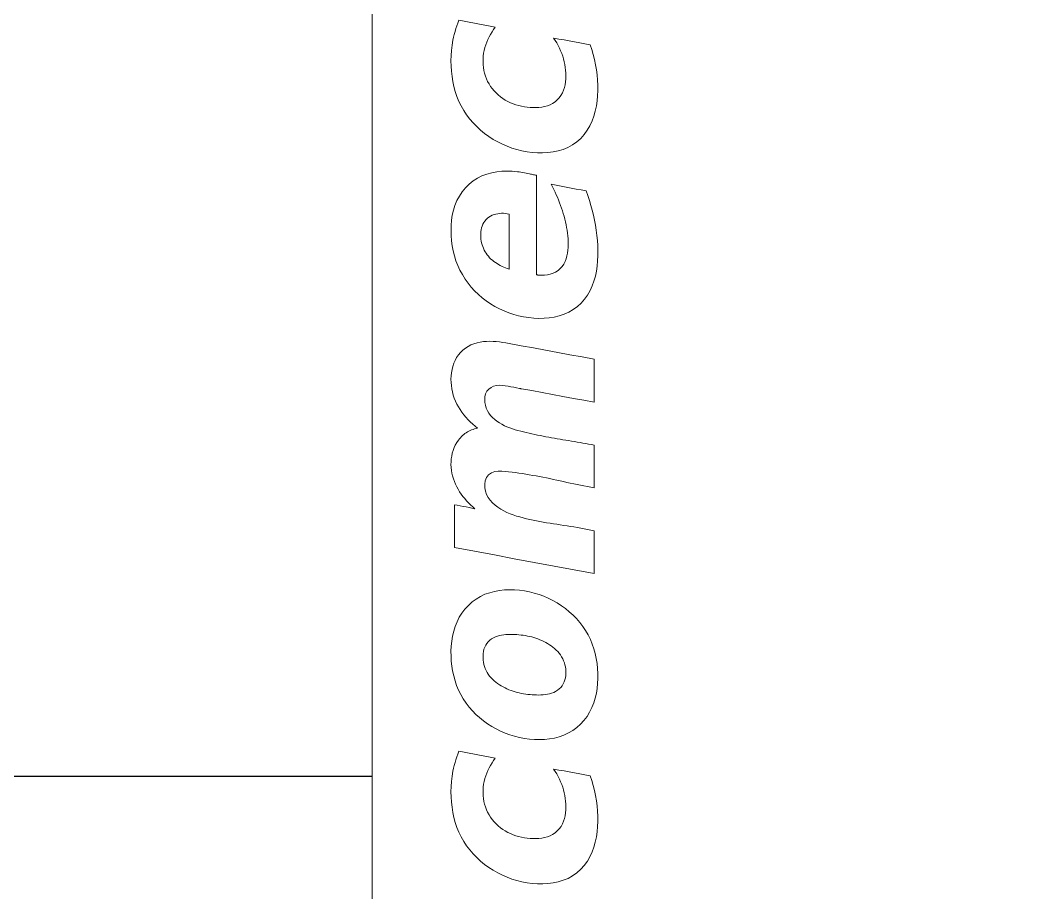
# Model space of a CAD drawing. Header units: millimetres. Extents: x 37984 to 70752, y 14140 to 37584.
# Drawn here: x 39386.38 to 39399.24, y 35695.43 to 35706.49 of the extents above; entities that cross this region are included whole.
import ezdxf

# ---------------------------------------------------------------- set-up
doc = ezdxf.new("R2010")
doc.units = ezdxf.units.MM
doc.set_wipeout_variables(frame=1)
doc.layers.add('000-PI-Oprema', color=30, linetype='Continuous', lineweight=5)
doc.layers.add('004-PI-DIN Šina', color=3, linetype='Continuous')

# ---------------------------------------------------------------- blocks, each defined once
blk = doc.blocks.new('*U853')
at = {"layer": '004-PI-DIN Šina'}
blk.add_lwpolyline([(0, -12.5), (410, -12.5)], dxfattribs=at)
blk = doc.blocks.new('Socomec C-31')
blk.add_wipeout([(0, 44.75), (17.8, 44.75), (17.8, -44.75), (0, -44.75)]).dxf.layer = '000-PI-Oprema'
at = {"layer": '000-PI-Oprema'}
for p, q in [((0, -21.387), (0, 21.387)), ((1.073, -2.983), (1.086, -2.947)), ((1.086, -2.947), (1.099, -2.912)), ((1.099, -2.912), (1.165, -2.924)), ((1.165, -2.924), (1.231, -2.937)), ((1.231, -2.937), (1.297, -2.949)), ((1.297, -2.949), (1.363, -2.961)), ((1.041, -3.091), (1.051, -3.054)), ((1.051, -3.054), (1.062, -3.018)), ((1.062, -3.018), (1.073, -2.983)), ((1.363, -2.961), (1.429, -2.974)), ((1.429, -2.974), (1.495, -2.986)), ((1.495, -2.986), (1.561, -2.998)), ((1.521, -3.059), (1.502, -3.091)), ((1.54, -3.028), (1.521, -3.059)), ((1.561, -2.998), (1.54, -3.028)), ((1.561, -2.998), (1.561, -2.998)), ((1.014, -3.229), (1.025, -3.164)), ((1.025, -3.164), (1.033, -3.127)), ((1.025, -3.164), (1.025, -3.164)), ((1.033, -3.127), (1.041, -3.091)), ((1.454, -3.19), (1.441, -3.224)), ((1.469, -3.156), (1.454, -3.19)), ((1.485, -3.123), (1.469, -3.156)), ((1.502, -3.091), (1.485, -3.123)), ((2.3, -3.138), (2.367, -3.15)), ((2.321, -3.169), (2.3, -3.138)), ((2.3, -3.138), (2.3, -3.138)), ((2.34, -3.2), (2.321, -3.169)), ((2.359, -3.232), (2.34, -3.2)), ((2.367, -3.15), (2.433, -3.162)), ((2.433, -3.162), (2.499, -3.174)), ((2.499, -3.174), (2.565, -3.186)), ((2.565, -3.186), (2.632, -3.198)), ((2.632, -3.198), (2.698, -3.21)), ((2.698, -3.21), (2.764, -3.222)), ((1.001, -3.36), (1.006, -3.294)), ((1.006, -3.294), (1.014, -3.229)), ((1.414, -3.33), (1.409, -3.366)), ((1.421, -3.294), (1.414, -3.33)), ((1.43, -3.258), (1.421, -3.294)), ((1.441, -3.224), (1.43, -3.258)), ((2.375, -3.265), (2.359, -3.232)), ((2.39, -3.298), (2.375, -3.265)), ((2.404, -3.332), (2.39, -3.298)), ((2.416, -3.367), (2.404, -3.332)), ((2.764, -3.222), (2.785, -3.284)), ((2.764, -3.222), (2.764, -3.222)), ((2.785, -3.284), (2.804, -3.347)), ((1, -3.426), (1.001, -3.36)), ((1.001, -3.492), (1, -3.426)), ((1.409, -3.366), (1.406, -3.403)), ((1.406, -3.403), (1.406, -3.439)), ((1.406, -3.439), (1.408, -3.476)), ((2.427, -3.402), (2.416, -3.367)), ((2.436, -3.438), (2.427, -3.402)), ((2.444, -3.473), (2.436, -3.438)), ((2.804, -3.347), (2.821, -3.41)), ((2.821, -3.41), (2.834, -3.475)), ((1.006, -3.558), (1.001, -3.492)), ((1.013, -3.623), (1.006, -3.558)), ((1.408, -3.476), (1.412, -3.512)), ((1.412, -3.512), (1.418, -3.548)), ((1.418, -3.548), (1.426, -3.584)), ((1.426, -3.584), (1.437, -3.619)), ((2.449, -3.51), (2.444, -3.473)), ((2.454, -3.546), (2.449, -3.51)), ((2.456, -3.583), (2.454, -3.546)), ((2.457, -3.619), (2.456, -3.583)), ((2.834, -3.475), (2.845, -3.54)), ((2.845, -3.54), (2.854, -3.605)), ((1.023, -3.688), (1.013, -3.623)), ((1.037, -3.752), (1.023, -3.688)), ((1.437, -3.619), (1.45, -3.653)), ((1.45, -3.653), (1.465, -3.687)), ((1.465, -3.687), (1.483, -3.719)), ((1.483, -3.719), (1.502, -3.75)), ((2.439, -3.765), (2.447, -3.729)), ((2.447, -3.729), (2.453, -3.692)), ((2.453, -3.692), (2.456, -3.656)), ((2.456, -3.656), (2.457, -3.619)), ((2.854, -3.605), (2.859, -3.67)), ((2.859, -3.67), (2.862, -3.736)), ((1.054, -3.816), (1.037, -3.752)), ((1.076, -3.878), (1.054, -3.816)), ((1.502, -3.75), (1.524, -3.779)), ((1.524, -3.779), (1.548, -3.807)), ((1.548, -3.807), (1.573, -3.834)), ((1.573, -3.834), (1.6, -3.858)), ((1.6, -3.858), (1.629, -3.882)), ((2.394, -3.865), (2.413, -3.833)), ((2.413, -3.833), (2.427, -3.8)), ((2.427, -3.8), (2.439, -3.765)), ((2.862, -3.802), (2.859, -3.868)), ((2.862, -3.736), (2.862, -3.802)), ((1.101, -3.94), (1.076, -3.878)), ((1.129, -3.999), (1.101, -3.94)), ((1.629, -3.882), (1.658, -3.903)), ((1.658, -3.903), (1.689, -3.923)), ((1.689, -3.923), (1.721, -3.941)), ((1.721, -3.941), (1.755, -3.957)), ((1.755, -3.957), (1.788, -3.971)), ((1.788, -3.971), (1.823, -3.983)), ((1.823, -3.983), (1.859, -3.993)), ((2.222, -3.996), (2.256, -3.983)), ((2.256, -3.983), (2.289, -3.966)), ((2.289, -3.966), (2.319, -3.945)), ((2.319, -3.945), (2.347, -3.922)), ((2.347, -3.922), (2.372, -3.895)), ((2.372, -3.895), (2.394, -3.865)), ((2.853, -3.934), (2.843, -3.999)), ((2.859, -3.868), (2.853, -3.934)), ((1.162, -4.056), (1.129, -3.999)), ((1.198, -4.111), (1.162, -4.056)), ((1.238, -4.164), (1.198, -4.111)), ((1.859, -3.993), (1.894, -4.002)), ((1.894, -4.002), (1.93, -4.008)), ((1.93, -4.008), (1.967, -4.013)), ((1.967, -4.013), (2.003, -4.017)), ((2.003, -4.017), (2.04, -4.018)), ((2.04, -4.018), (2.077, -4.018)), ((2.077, -4.018), (2.114, -4.017)), ((2.114, -4.017), (2.15, -4.012)), ((2.15, -4.012), (2.186, -4.006)), ((2.186, -4.006), (2.222, -3.996)), ((2.83, -4.064), (2.812, -4.127)), ((2.843, -3.999), (2.83, -4.064)), ((1.281, -4.214), (1.238, -4.164)), ((1.327, -4.261), (1.281, -4.214)), ((2.789, -4.189), (2.761, -4.25)), ((2.812, -4.127), (2.789, -4.189)), ((1.375, -4.306), (1.327, -4.261)), ((1.426, -4.347), (1.375, -4.306)), ((1.479, -4.386), (1.426, -4.347)), ((2.689, -4.36), (2.645, -4.41)), ((2.728, -4.307), (2.689, -4.36)), ((2.761, -4.25), (2.728, -4.307)), ((1.535, -4.422), (1.479, -4.386)), ((1.592, -4.455), (1.535, -4.422)), ((1.651, -4.484), (1.592, -4.455)), ((1.712, -4.51), (1.651, -4.484)), ((2.542, -4.492), (2.483, -4.524)), ((2.596, -4.454), (2.542, -4.492)), ((2.645, -4.41), (2.596, -4.454)), ((1.773, -4.533), (1.712, -4.51)), ((1.836, -4.552), (1.773, -4.533)), ((1.9, -4.568), (1.836, -4.552)), ((1.965, -4.58), (1.9, -4.568)), ((2.031, -4.588), (1.965, -4.58)), ((2.097, -4.592), (2.031, -4.588)), ((2.162, -4.593), (2.097, -4.592)), ((2.229, -4.589), (2.162, -4.593)), ((2.294, -4.581), (2.229, -4.589)), ((2.359, -4.568), (2.294, -4.581)), ((2.422, -4.549), (2.359, -4.568)), ((2.483, -4.524), (2.422, -4.549)), ((1.335, -4.914), (1.393, -4.885)), ((1.393, -4.885), (1.454, -4.862)), ((1.454, -4.862), (1.517, -4.845)), ((1.517, -4.845), (1.581, -4.833)), ((1.581, -4.833), (1.646, -4.827)), ((1.646, -4.827), (1.711, -4.825)), ((1.711, -4.825), (1.776, -4.827)), ((1.776, -4.827), (1.842, -4.833)), ((1.842, -4.833), (1.842, -4.833)), ((1.842, -4.833), (1.864, -4.836)), ((1.864, -4.836), (1.886, -4.839)), ((1.886, -4.839), (1.908, -4.843)), ((1.908, -4.843), (1.93, -4.847)), ((1.93, -4.847), (1.952, -4.851)), ((1.952, -4.851), (1.974, -4.855)), ((1.974, -4.855), (1.996, -4.86)), ((1.996, -4.86), (1.996, -4.86)), ((1.996, -4.86), (2.009, -4.862)), ((2.009, -4.862), (2.022, -4.865)), ((2.022, -4.865), (2.035, -4.867)), ((2.035, -4.867), (2.048, -4.87)), ((2.048, -4.87), (2.06, -4.873)), ((2.06, -4.873), (2.073, -4.875)), ((2.073, -4.875), (2.086, -4.878)), ((2.086, -4.878), (2.086, -4.878)), ((2.086, -4.878), (2.086, -5.058)), ((1.183, -5.036), (1.229, -4.99)), ((1.229, -4.99), (1.28, -4.949)), ((1.28, -4.949), (1.335, -4.914)), ((2.272, -4.992), (2.272, -4.992)), ((2.272, -4.992), (2.335, -5.004)), ((2.288, -5.025), (2.272, -4.992)), ((2.335, -5.004), (2.398, -5.016)), ((2.398, -5.016), (2.46, -5.028)), ((1.075, -5.198), (1.106, -5.141)), ((1.106, -5.141), (1.142, -5.086)), ((1.142, -5.086), (1.183, -5.036)), ((2.086, -5.058), (2.086, -5.239)), ((2.304, -5.058), (2.288, -5.025)), ((2.32, -5.091), (2.304, -5.058)), ((2.335, -5.124), (2.32, -5.091)), ((2.349, -5.157), (2.335, -5.124)), ((2.46, -5.028), (2.523, -5.04)), ((2.523, -5.04), (2.586, -5.052)), ((2.586, -5.052), (2.649, -5.063)), ((2.649, -5.063), (2.712, -5.075)), ((2.712, -5.075), (2.712, -5.075)), ((2.712, -5.075), (2.734, -5.136)), ((2.734, -5.136), (2.755, -5.197)), ((1.031, -5.321), (1.05, -5.259)), ((1.05, -5.259), (1.075, -5.198)), ((2.086, -5.239), (2.086, -5.42)), ((2.363, -5.191), (2.349, -5.157)), ((2.377, -5.225), (2.363, -5.191)), ((2.389, -5.259), (2.377, -5.225)), ((2.402, -5.293), (2.389, -5.259)), ((2.755, -5.197), (2.774, -5.259)), ((2.774, -5.259), (2.791, -5.321)), ((1.007, -5.448), (1.017, -5.384)), ((1.017, -5.384), (1.031, -5.321)), ((1.502, -5.395), (1.481, -5.408)), ((1.523, -5.385), (1.502, -5.395)), ((1.546, -5.376), (1.523, -5.385)), ((1.569, -5.37), (1.546, -5.376)), ((1.593, -5.365), (1.569, -5.37)), ((1.617, -5.362), (1.593, -5.365)), ((1.641, -5.36), (1.617, -5.362)), ((1.665, -5.36), (1.641, -5.36)), ((1.689, -5.362), (1.665, -5.36)), ((1.713, -5.365), (1.689, -5.362)), ((1.736, -5.369), (1.713, -5.365)), ((1.736, -5.469), (1.736, -5.369)), ((1.736, -5.369), (1.736, -5.369)), ((2.413, -5.328), (2.402, -5.293)), ((2.424, -5.362), (2.413, -5.328)), ((2.434, -5.397), (2.424, -5.362)), ((2.443, -5.433), (2.434, -5.397)), ((2.791, -5.321), (2.807, -5.384)), ((2.807, -5.384), (2.821, -5.448)), ((1.001, -5.578), (1.002, -5.513)), ((1.002, -5.513), (1.007, -5.448)), ((1.395, -5.521), (1.387, -5.544)), ((1.404, -5.499), (1.395, -5.521)), ((1.416, -5.478), (1.404, -5.499)), ((1.429, -5.458), (1.416, -5.478)), ((1.445, -5.44), (1.429, -5.458)), ((1.462, -5.423), (1.445, -5.44)), ((1.481, -5.408), (1.462, -5.423)), ((1.736, -5.569), (1.736, -5.469)), ((2.086, -5.42), (2.086, -5.6)), ((2.452, -5.468), (2.443, -5.433)), ((2.46, -5.504), (2.452, -5.468)), ((2.466, -5.539), (2.46, -5.504)), ((2.821, -5.448), (2.832, -5.511)), ((2.832, -5.511), (2.842, -5.575)), ((1.002, -5.643), (1.001, -5.578)), ((1.008, -5.708), (1.002, -5.643)), ((1.379, -5.592), (1.377, -5.616)), ((1.377, -5.616), (1.377, -5.64)), ((1.377, -5.64), (1.378, -5.664)), ((1.382, -5.568), (1.379, -5.592)), ((1.387, -5.544), (1.382, -5.568)), ((1.736, -5.669), (1.736, -5.569)), ((2.086, -5.6), (2.086, -5.781)), ((2.472, -5.575), (2.466, -5.539)), ((2.477, -5.611), (2.472, -5.575)), ((2.481, -5.647), (2.477, -5.611)), ((2.484, -5.683), (2.481, -5.647)), ((2.842, -5.575), (2.85, -5.64)), ((2.85, -5.64), (2.856, -5.704)), ((1.016, -5.772), (1.008, -5.708)), ((1.028, -5.836), (1.016, -5.772)), ((1.378, -5.664), (1.38, -5.688)), ((1.38, -5.688), (1.384, -5.712)), ((1.384, -5.712), (1.388, -5.735)), ((1.388, -5.735), (1.395, -5.759)), ((1.395, -5.759), (1.402, -5.781)), ((1.402, -5.781), (1.411, -5.804)), ((1.736, -5.769), (1.736, -5.669)), ((1.736, -5.869), (1.736, -5.769)), ((2.086, -5.781), (2.086, -5.961)), ((2.485, -5.72), (2.484, -5.683)), ((2.484, -5.793), (2.485, -5.756)), ((2.485, -5.756), (2.485, -5.72)), ((2.856, -5.704), (2.86, -5.769)), ((2.86, -5.769), (2.862, -5.834)), ((1.044, -5.9), (1.028, -5.836)), ((1.063, -5.961), (1.044, -5.9)), ((1.411, -5.804), (1.421, -5.826)), ((1.421, -5.826), (1.432, -5.847)), ((1.432, -5.847), (1.445, -5.867)), ((1.445, -5.867), (1.459, -5.887)), ((1.459, -5.887), (1.474, -5.905)), ((1.474, -5.905), (1.49, -5.923)), ((1.736, -5.968), (1.736, -5.869)), ((2.46, -5.936), (2.47, -5.901)), ((2.47, -5.901), (2.477, -5.865)), ((2.477, -5.865), (2.482, -5.829)), ((2.482, -5.829), (2.484, -5.793)), ((2.862, -5.899), (2.859, -5.964)), ((2.862, -5.834), (2.862, -5.899)), ((1.086, -6.022), (1.063, -5.961)), ((1.113, -6.081), (1.086, -6.022)), ((1.49, -5.923), (1.507, -5.94)), ((1.507, -5.94), (1.525, -5.956)), ((1.525, -5.956), (1.544, -5.971)), ((1.544, -5.971), (1.564, -5.985)), ((1.564, -5.985), (1.584, -5.998)), ((1.584, -5.998), (1.604, -6.01)), ((1.604, -6.01), (1.625, -6.022)), ((1.625, -6.022), (1.647, -6.033)), ((1.647, -6.033), (1.669, -6.043)), ((1.669, -6.043), (1.691, -6.052)), ((1.736, -6.068), (1.736, -5.968)), ((2.086, -5.961), (2.086, -6.142)), ((2.386, -6.061), (2.41, -6.034)), ((2.41, -6.034), (2.431, -6.003)), ((2.431, -6.003), (2.447, -5.971)), ((2.447, -5.971), (2.46, -5.936)), ((2.853, -6.029), (2.844, -6.093)), ((2.859, -5.964), (2.853, -6.029)), ((1.144, -6.138), (1.113, -6.081)), ((1.178, -6.193), (1.144, -6.138)), ((1.691, -6.052), (1.714, -6.06)), ((1.714, -6.06), (1.736, -6.068)), ((1.736, -6.068), (1.736, -6.068)), ((2.086, -6.142), (2.086, -6.142)), ((2.086, -6.142), (2.09, -6.142)), ((2.09, -6.142), (2.094, -6.142)), ((2.094, -6.142), (2.098, -6.142)), ((2.098, -6.142), (2.102, -6.143)), ((2.102, -6.143), (2.106, -6.143)), ((2.106, -6.143), (2.11, -6.143)), ((2.11, -6.143), (2.114, -6.144)), ((2.114, -6.144), (2.114, -6.144)), ((2.114, -6.144), (2.151, -6.145)), ((2.151, -6.145), (2.187, -6.144)), ((2.187, -6.144), (2.224, -6.139)), ((2.224, -6.139), (2.259, -6.131)), ((2.259, -6.131), (2.294, -6.12)), ((2.294, -6.12), (2.327, -6.105)), ((2.327, -6.105), (2.358, -6.085)), ((2.358, -6.085), (2.386, -6.061)), ((2.831, -6.157), (2.813, -6.219)), ((2.844, -6.093), (2.831, -6.157)), ((1.216, -6.246), (1.178, -6.193)), ((1.256, -6.296), (1.216, -6.246)), ((1.3, -6.343), (1.256, -6.296)), ((2.791, -6.281), (2.764, -6.34)), ((2.813, -6.219), (2.791, -6.281)), ((1.347, -6.388), (1.3, -6.343)), ((1.396, -6.431), (1.347, -6.388)), ((1.448, -6.47), (1.396, -6.431)), ((2.732, -6.396), (2.694, -6.449)), ((2.764, -6.34), (2.732, -6.396)), ((1.501, -6.507), (1.448, -6.47)), ((1.557, -6.54), (1.501, -6.507)), ((1.614, -6.571), (1.557, -6.54)), ((2.603, -6.542), (2.55, -6.58)), ((2.651, -6.498), (2.603, -6.542)), ((2.694, -6.449), (2.651, -6.498)), ((1.673, -6.598), (1.614, -6.571)), ((1.733, -6.622), (1.673, -6.598)), ((1.795, -6.642), (1.733, -6.622)), ((1.858, -6.659), (1.795, -6.642)), ((1.921, -6.673), (1.858, -6.659)), ((1.985, -6.683), (1.921, -6.673)), ((2.05, -6.689), (1.985, -6.683)), ((2.245, -6.685), (2.18, -6.691)), ((2.309, -6.675), (2.245, -6.685)), ((2.373, -6.66), (2.309, -6.675)), ((2.435, -6.64), (2.373, -6.66)), ((2.494, -6.613), (2.435, -6.64)), ((2.55, -6.58), (2.494, -6.613)), ((2.115, -6.692), (2.05, -6.689)), ((2.18, -6.691), (2.115, -6.692)), ((1.15, -7.095), (1.182, -7.07)), ((1.182, -7.07), (1.217, -7.048)), ((1.217, -7.048), (1.253, -7.029)), ((1.253, -7.029), (1.291, -7.014)), ((1.291, -7.014), (1.331, -7.002)), ((1.331, -7.002), (1.371, -6.993)), ((1.371, -6.993), (1.411, -6.987)), ((1.411, -6.987), (1.452, -6.984)), ((1.452, -6.984), (1.493, -6.983)), ((1.493, -6.983), (1.534, -6.984)), ((1.534, -6.984), (1.574, -6.987)), ((1.574, -6.987), (1.615, -6.991)), ((1.615, -6.991), (1.656, -6.997)), ((1.656, -6.997), (1.696, -7.003)), ((1.696, -7.003), (1.736, -7.01)), ((1.736, -7.01), (1.891, -7.039)), ((1.736, -7.01), (1.736, -7.01)), ((1.891, -7.039), (2.045, -7.067)), ((2.045, -7.067), (2.199, -7.096)), ((1.052, -7.225), (1.071, -7.189)), ((1.071, -7.189), (1.095, -7.155)), ((1.095, -7.155), (1.121, -7.124)), ((1.121, -7.124), (1.15, -7.095)), ((2.199, -7.096), (2.353, -7.125)), ((2.353, -7.125), (2.507, -7.153)), ((2.507, -7.153), (2.662, -7.182)), ((2.662, -7.182), (2.816, -7.211)), ((1.013, -7.341), (1.022, -7.301)), ((1.022, -7.301), (1.035, -7.262)), ((1.035, -7.262), (1.052, -7.225)), ((2.816, -7.211), (2.816, -7.289)), ((2.816, -7.211), (2.816, -7.211)), ((2.816, -7.289), (2.816, -7.366)), ((1, -7.463), (1.002, -7.422)), ((1.002, -7.422), (1.006, -7.382)), ((1.006, -7.382), (1.013, -7.341)), ((2.816, -7.366), (2.816, -7.444)), ((2.816, -7.444), (2.816, -7.522)), ((1.001, -7.504), (1, -7.463)), ((1.005, -7.545), (1.001, -7.504)), ((1.01, -7.585), (1.005, -7.545)), ((1.019, -7.625), (1.01, -7.585)), ((1.508, -7.567), (1.478, -7.589)), ((1.541, -7.552), (1.508, -7.567)), ((1.577, -7.544), (1.541, -7.552)), ((1.613, -7.541), (1.577, -7.544)), ((1.65, -7.543), (1.613, -7.541)), ((1.687, -7.547), (1.65, -7.543)), ((1.723, -7.552), (1.687, -7.547)), ((1.759, -7.559), (1.723, -7.552)), ((1.796, -7.566), (1.759, -7.559)), ((1.832, -7.573), (1.796, -7.566)), ((1.868, -7.58), (1.832, -7.573)), ((1.871, -7.581), (1.868, -7.58)), ((1.868, -7.58), (1.868, -7.58)), ((1.875, -7.582), (1.871, -7.581)), ((1.878, -7.582), (1.875, -7.582)), ((1.881, -7.583), (1.878, -7.582)), ((1.885, -7.584), (1.881, -7.583)), ((1.888, -7.584), (1.885, -7.584)), ((1.892, -7.585), (1.888, -7.584)), ((2.024, -7.609), (1.892, -7.585)), ((1.892, -7.585), (1.892, -7.585)), ((2.816, -7.522), (2.816, -7.6)), ((1.029, -7.665), (1.019, -7.625)), ((1.042, -7.703), (1.029, -7.665)), ((1.058, -7.741), (1.042, -7.703)), ((1.43, -7.686), (1.428, -7.722)), ((1.439, -7.65), (1.43, -7.686)), ((1.455, -7.617), (1.439, -7.65)), ((1.478, -7.589), (1.455, -7.617)), ((2.156, -7.634), (2.024, -7.609)), ((2.288, -7.658), (2.156, -7.634)), ((2.42, -7.682), (2.288, -7.658)), ((2.552, -7.707), (2.42, -7.682)), ((2.684, -7.731), (2.552, -7.707)), ((2.816, -7.6), (2.816, -7.678)), ((2.816, -7.678), (2.816, -7.756)), ((1.075, -7.779), (1.058, -7.741)), ((1.095, -7.815), (1.075, -7.779)), ((1.116, -7.849), (1.095, -7.815)), ((1.428, -7.722), (1.43, -7.759)), ((1.43, -7.759), (1.437, -7.795)), ((1.437, -7.795), (1.447, -7.83)), ((1.447, -7.83), (1.462, -7.863)), ((2.816, -7.756), (2.684, -7.731)), ((2.816, -7.756), (2.816, -7.756)), ((1.139, -7.883), (1.116, -7.849)), ((1.163, -7.915), (1.139, -7.883)), ((1.189, -7.947), (1.163, -7.915)), ((1.217, -7.977), (1.189, -7.947)), ((1.462, -7.863), (1.481, -7.894)), ((1.481, -7.894), (1.503, -7.924)), ((1.503, -7.924), (1.527, -7.951)), ((1.527, -7.951), (1.554, -7.975)), ((1.245, -8.006), (1.217, -7.977)), ((1.275, -8.034), (1.245, -8.006)), ((1.262, -8.107), (1.281, -8.1)), ((1.306, -8.061), (1.275, -8.034)), ((1.281, -8.1), (1.299, -8.095)), ((1.299, -8.095), (1.318, -8.09)), ((1.338, -8.086), (1.306, -8.061)), ((1.318, -8.09), (1.338, -8.086)), ((1.338, -8.086), (1.338, -8.086)), ((1.554, -7.975), (1.583, -7.998)), ((1.583, -7.998), (1.614, -8.018)), ((1.614, -8.018), (1.645, -8.036)), ((1.645, -8.036), (1.677, -8.053)), ((1.677, -8.053), (1.71, -8.068)), ((1.71, -8.068), (1.744, -8.082)), ((1.744, -8.082), (1.779, -8.094)), ((1.779, -8.094), (1.813, -8.105)), ((1.095, -8.237), (1.107, -8.221)), ((1.107, -8.221), (1.12, -8.207)), ((1.12, -8.207), (1.133, -8.192)), ((1.133, -8.192), (1.147, -8.179)), ((1.147, -8.179), (1.162, -8.166)), ((1.162, -8.166), (1.177, -8.154)), ((1.177, -8.154), (1.193, -8.143)), ((1.193, -8.143), (1.21, -8.132)), ((1.21, -8.132), (1.227, -8.123)), ((1.227, -8.123), (1.244, -8.114)), ((1.244, -8.114), (1.262, -8.107)), ((1.813, -8.105), (1.848, -8.114)), ((1.848, -8.114), (1.884, -8.124)), ((1.884, -8.124), (1.919, -8.132)), ((1.919, -8.132), (1.955, -8.141)), ((1.955, -8.141), (1.99, -8.149)), ((1.99, -8.149), (2.026, -8.157)), ((2.026, -8.157), (2.061, -8.165)), ((2.061, -8.165), (2.097, -8.172)), ((2.097, -8.172), (2.133, -8.179)), ((2.133, -8.179), (2.169, -8.186)), ((2.169, -8.186), (2.204, -8.193)), ((2.204, -8.193), (2.24, -8.199)), ((2.24, -8.199), (2.276, -8.206)), ((2.276, -8.206), (2.312, -8.212)), ((2.312, -8.212), (2.348, -8.219)), ((2.348, -8.219), (2.384, -8.225)), ((2.384, -8.225), (2.42, -8.231)), ((2.42, -8.231), (2.456, -8.237)), ((1.027, -8.367), (1.04, -8.332)), ((1.04, -8.332), (1.055, -8.299)), ((1.055, -8.299), (1.074, -8.267)), ((1.074, -8.267), (1.095, -8.237)), ((1.095, -8.237), (1.095, -8.237)), ((2.456, -8.237), (2.492, -8.243)), ((2.492, -8.243), (2.528, -8.249)), ((2.528, -8.249), (2.564, -8.255)), ((2.564, -8.255), (2.6, -8.261)), ((2.6, -8.261), (2.636, -8.267)), ((2.636, -8.267), (2.672, -8.273)), ((2.672, -8.273), (2.708, -8.279)), ((2.708, -8.279), (2.744, -8.286)), ((2.744, -8.286), (2.78, -8.292)), ((2.78, -8.292), (2.816, -8.299)), ((2.816, -8.299), (2.816, -8.377)), ((2.816, -8.299), (2.816, -8.299)), ((1.001, -8.51), (1.004, -8.474)), ((1.004, -8.474), (1.009, -8.438)), ((1.009, -8.438), (1.016, -8.402)), ((1.016, -8.402), (1.027, -8.367)), ((2.816, -8.377), (2.816, -8.454)), ((2.816, -8.454), (2.816, -8.532)), ((1, -8.547), (1.001, -8.51)), ((1.002, -8.584), (1, -8.547)), ((1.006, -8.62), (1.002, -8.584)), ((2.816, -8.532), (2.816, -8.61)), ((2.816, -8.61), (2.816, -8.688)), ((1.012, -8.656), (1.006, -8.62)), ((1.02, -8.691), (1.012, -8.656)), ((1.03, -8.727), (1.02, -8.691)), ((1.043, -8.761), (1.03, -8.727)), ((1.45, -8.711), (1.434, -8.752)), ((1.477, -8.676), (1.45, -8.711)), ((1.513, -8.651), (1.477, -8.676)), ((1.555, -8.636), (1.513, -8.651)), ((1.599, -8.63), (1.555, -8.636)), ((1.643, -8.63), (1.599, -8.63)), ((1.687, -8.634), (1.643, -8.63)), ((1.731, -8.638), (1.687, -8.634)), ((1.775, -8.643), (1.731, -8.638)), ((1.818, -8.648), (1.775, -8.643)), ((1.862, -8.654), (1.818, -8.648)), ((1.906, -8.661), (1.862, -8.654)), ((1.949, -8.668), (1.906, -8.661)), ((1.993, -8.675), (1.949, -8.668)), ((2.036, -8.683), (1.993, -8.675)), ((2.08, -8.691), (2.036, -8.683)), ((2.123, -8.699), (2.08, -8.691)), ((2.166, -8.707), (2.123, -8.699)), ((2.21, -8.716), (2.166, -8.707)), ((2.253, -8.725), (2.21, -8.716)), ((2.296, -8.734), (2.253, -8.725)), ((2.34, -8.743), (2.296, -8.734)), ((2.383, -8.753), (2.34, -8.743)), ((2.816, -8.688), (2.816, -8.765)), ((1.057, -8.795), (1.043, -8.761)), ((1.073, -8.828), (1.057, -8.795)), ((1.09, -8.86), (1.073, -8.828)), ((1.109, -8.891), (1.09, -8.86)), ((1.434, -8.752), (1.428, -8.796)), ((1.428, -8.796), (1.43, -8.84)), ((1.43, -8.84), (1.438, -8.883)), ((2.426, -8.762), (2.383, -8.753)), ((2.469, -8.772), (2.426, -8.762)), ((2.513, -8.781), (2.469, -8.772)), ((2.556, -8.79), (2.513, -8.781)), ((2.599, -8.8), (2.556, -8.79)), ((2.643, -8.809), (2.599, -8.8)), ((2.686, -8.818), (2.643, -8.809)), ((2.729, -8.826), (2.686, -8.818)), ((2.773, -8.835), (2.729, -8.826)), ((2.816, -8.843), (2.773, -8.835)), ((2.816, -8.765), (2.816, -8.843)), ((2.816, -8.843), (2.816, -8.843)), ((1.129, -8.921), (1.109, -8.891)), ((1.151, -8.95), (1.129, -8.921)), ((1.174, -8.978), (1.151, -8.95)), ((1.198, -9.005), (1.174, -8.978)), ((1.438, -8.883), (1.452, -8.924)), ((1.452, -8.924), (1.472, -8.963)), ((1.472, -8.963), (1.498, -8.999)), ((1.498, -8.999), (1.527, -9.032)), ((1.043, -9.056), (1.08, -9.063)), ((1.043, -9.134), (1.043, -9.056)), ((1.043, -9.056), (1.043, -9.056)), ((1.08, -9.063), (1.117, -9.07)), ((1.117, -9.07), (1.155, -9.077)), ((1.155, -9.077), (1.192, -9.084)), ((1.192, -9.084), (1.229, -9.092)), ((1.223, -9.032), (1.198, -9.005)), ((1.249, -9.057), (1.223, -9.032)), ((1.229, -9.092), (1.266, -9.099)), ((1.276, -9.082), (1.249, -9.057)), ((1.266, -9.099), (1.303, -9.106)), ((1.303, -9.106), (1.276, -9.082)), ((1.303, -9.106), (1.303, -9.106)), ((1.527, -9.032), (1.56, -9.062)), ((1.56, -9.062), (1.594, -9.088)), ((1.594, -9.088), (1.631, -9.112)), ((1.631, -9.112), (1.669, -9.134)), ((1.043, -9.211), (1.043, -9.134)), ((1.043, -9.289), (1.043, -9.211)), ((1.669, -9.134), (1.708, -9.153)), ((1.708, -9.153), (1.749, -9.17)), ((1.749, -9.17), (1.79, -9.185)), ((1.79, -9.185), (1.831, -9.199)), ((1.831, -9.199), (1.873, -9.211)), ((1.873, -9.211), (1.914, -9.223)), ((1.914, -9.223), (1.957, -9.234)), ((1.957, -9.234), (1.999, -9.243)), ((1.999, -9.243), (2.041, -9.253)), ((2.041, -9.253), (2.084, -9.261)), ((1.043, -9.366), (1.043, -9.289)), ((1.043, -9.444), (1.043, -9.366)), ((2.084, -9.261), (2.127, -9.269)), ((2.127, -9.269), (2.17, -9.276)), ((2.17, -9.276), (2.213, -9.284)), ((2.213, -9.284), (2.257, -9.29)), ((2.257, -9.29), (2.3, -9.297)), ((2.3, -9.297), (2.343, -9.304)), ((2.343, -9.304), (2.386, -9.31)), ((2.386, -9.31), (2.43, -9.317)), ((2.43, -9.317), (2.473, -9.324)), ((2.473, -9.324), (2.516, -9.331)), ((2.516, -9.331), (2.559, -9.338)), ((2.559, -9.338), (2.602, -9.346)), ((2.602, -9.346), (2.645, -9.354)), ((2.645, -9.354), (2.687, -9.362)), ((2.687, -9.362), (2.73, -9.37)), ((2.73, -9.37), (2.773, -9.378)), ((2.773, -9.378), (2.816, -9.386)), ((2.816, -9.386), (2.816, -9.464)), ((2.816, -9.386), (2.816, -9.386)), ((1.043, -9.522), (1.043, -9.444)), ((2.816, -9.464), (2.816, -9.541)), ((1.043, -9.599), (1.043, -9.522)), ((1.297, -9.646), (1.043, -9.599)), ((1.043, -9.599), (1.043, -9.599)), ((1.55, -9.693), (1.297, -9.646)), ((2.816, -9.541), (2.816, -9.619)), ((2.816, -9.619), (2.816, -9.696)), ((1.803, -9.74), (1.55, -9.693)), ((2.056, -9.787), (1.803, -9.74)), ((2.816, -9.696), (2.816, -9.773)), ((2.816, -9.773), (2.816, -9.851)), ((2.309, -9.834), (2.056, -9.787)), ((2.563, -9.881), (2.309, -9.834)), ((2.816, -9.928), (2.563, -9.881)), ((2.816, -9.851), (2.816, -9.928)), ((2.816, -9.928), (2.816, -9.928)), ((1.491, -10.171), (1.552, -10.155)), ((1.552, -10.155), (1.615, -10.144)), ((1.615, -10.144), (1.678, -10.137)), ((1.678, -10.137), (1.742, -10.135)), ((1.742, -10.135), (1.805, -10.136)), ((1.805, -10.136), (1.869, -10.141)), ((1.869, -10.141), (1.932, -10.149)), ((1.932, -10.149), (1.994, -10.161)), ((1.22, -10.332), (1.267, -10.289)), ((1.267, -10.289), (1.318, -10.252)), ((1.318, -10.252), (1.373, -10.219)), ((1.373, -10.219), (1.431, -10.192)), ((1.431, -10.192), (1.491, -10.171)), ((1.994, -10.161), (2.056, -10.176)), ((2.056, -10.176), (2.116, -10.194)), ((2.116, -10.194), (2.176, -10.216)), ((2.176, -10.216), (2.234, -10.241)), ((2.234, -10.241), (2.291, -10.27)), ((2.291, -10.27), (2.346, -10.301)), ((1.139, -10.429), (1.177, -10.379)), ((1.177, -10.379), (1.22, -10.332)), ((2.346, -10.301), (2.4, -10.336)), ((2.4, -10.336), (2.451, -10.373)), ((2.451, -10.373), (2.5, -10.412)), ((2.5, -10.412), (2.547, -10.455)), ((1.053, -10.599), (1.077, -10.54)), ((1.077, -10.54), (1.105, -10.483)), ((1.105, -10.483), (1.139, -10.429)), ((2.547, -10.455), (2.591, -10.5)), ((2.591, -10.5), (2.633, -10.548)), ((1.02, -10.722), (1.035, -10.66)), ((1.035, -10.66), (1.053, -10.599)), ((2.633, -10.548), (2.672, -10.599)), ((2.672, -10.599), (2.707, -10.651)), ((2.707, -10.651), (2.739, -10.706)), ((1.004, -10.848), (1.01, -10.785)), ((1.01, -10.785), (1.02, -10.722)), ((1.473, -10.793), (1.455, -10.814)), ((1.493, -10.774), (1.473, -10.793)), ((1.515, -10.757), (1.493, -10.774)), ((1.493, -10.774), (1.493, -10.774)), ((1.538, -10.743), (1.515, -10.757)), ((1.563, -10.732), (1.538, -10.743)), ((1.589, -10.722), (1.563, -10.732)), ((1.615, -10.715), (1.589, -10.722)), ((1.642, -10.709), (1.615, -10.715)), ((1.669, -10.705), (1.642, -10.709)), ((1.697, -10.702), (1.669, -10.705)), ((1.724, -10.701), (1.697, -10.702)), ((1.752, -10.7), (1.724, -10.701)), ((1.779, -10.7), (1.752, -10.7)), ((1.806, -10.701), (1.779, -10.7)), ((1.834, -10.703), (1.806, -10.701)), ((1.861, -10.705), (1.834, -10.703)), ((1.889, -10.708), (1.861, -10.705)), ((1.916, -10.711), (1.889, -10.708)), ((1.943, -10.716), (1.916, -10.711)), ((1.97, -10.721), (1.943, -10.716)), ((1.997, -10.726), (1.97, -10.721)), ((2.023, -10.733), (1.997, -10.726)), ((2.05, -10.74), (2.023, -10.733)), ((2.076, -10.748), (2.05, -10.74)), ((2.102, -10.757), (2.076, -10.748)), ((2.127, -10.767), (2.102, -10.757)), ((2.153, -10.778), (2.127, -10.767)), ((2.177, -10.79), (2.153, -10.778)), ((2.202, -10.803), (2.177, -10.79)), ((2.225, -10.816), (2.202, -10.803)), ((2.739, -10.706), (2.767, -10.764)), ((2.767, -10.764), (2.767, -10.764)), ((2.767, -10.764), (2.791, -10.822)), ((1, -10.911), (1.004, -10.848)), ((1.001, -10.975), (1, -10.911)), ((1.412, -10.916), (1.408, -10.943)), ((1.418, -10.889), (1.412, -10.916)), ((1.428, -10.863), (1.418, -10.889)), ((1.44, -10.837), (1.428, -10.863)), ((1.455, -10.814), (1.44, -10.837)), ((2.248, -10.831), (2.225, -10.816)), ((2.271, -10.846), (2.248, -10.831)), ((2.293, -10.863), (2.271, -10.846)), ((2.314, -10.88), (2.293, -10.863)), ((2.335, -10.899), (2.314, -10.88)), ((2.354, -10.919), (2.335, -10.899)), ((2.372, -10.939), (2.354, -10.919)), ((2.791, -10.822), (2.812, -10.882)), ((2.812, -10.882), (2.829, -10.944)), ((1.004, -11.039), (1.001, -10.975)), ((1.01, -11.102), (1.004, -11.039)), ((1.408, -10.943), (1.406, -10.971)), ((1.406, -10.971), (1.406, -10.999)), ((1.406, -10.999), (1.407, -11.026)), ((1.407, -11.026), (1.411, -11.054)), ((1.411, -11.054), (1.416, -11.081)), ((2.388, -10.961), (2.372, -10.939)), ((2.403, -10.985), (2.388, -10.961)), ((2.417, -11.009), (2.403, -10.985)), ((2.428, -11.034), (2.417, -11.009)), ((2.438, -11.059), (2.428, -11.034)), ((2.445, -11.086), (2.438, -11.059)), ((2.829, -10.944), (2.842, -11.006)), ((2.842, -11.006), (2.852, -11.068)), ((1.02, -11.164), (1.01, -11.102)), ((1.034, -11.226), (1.02, -11.164)), ((1.416, -11.081), (1.424, -11.107)), ((1.424, -11.107), (1.433, -11.133)), ((1.433, -11.133), (1.445, -11.159)), ((1.445, -11.159), (1.458, -11.183)), ((1.458, -11.183), (1.473, -11.206)), ((2.451, -11.113), (2.445, -11.086)), ((2.455, -11.14), (2.451, -11.113)), ((2.457, -11.168), (2.455, -11.14)), ((2.457, -11.195), (2.457, -11.168)), ((2.852, -11.068), (2.858, -11.131)), ((2.858, -11.131), (2.862, -11.195)), ((1.051, -11.288), (1.034, -11.226)), ((1.071, -11.348), (1.051, -11.288)), ((1.473, -11.206), (1.49, -11.228)), ((1.49, -11.228), (1.508, -11.249)), ((1.508, -11.249), (1.527, -11.269)), ((1.527, -11.269), (1.547, -11.288)), ((1.547, -11.288), (1.568, -11.306)), ((1.568, -11.306), (1.59, -11.323)), ((2.424, -11.328), (2.436, -11.303)), ((2.436, -11.303), (2.445, -11.277)), ((2.445, -11.277), (2.451, -11.25)), ((2.451, -11.25), (2.455, -11.223)), ((2.455, -11.223), (2.457, -11.195)), ((2.862, -11.258), (2.859, -11.322)), ((2.862, -11.195), (2.862, -11.258)), ((1.095, -11.406), (1.071, -11.348)), ((1.095, -11.406), (1.095, -11.406)), ((1.124, -11.463), (1.095, -11.406)), ((1.59, -11.323), (1.613, -11.338)), ((1.613, -11.338), (1.636, -11.353)), ((1.636, -11.353), (1.66, -11.367)), ((1.66, -11.367), (1.685, -11.379)), ((1.685, -11.379), (1.71, -11.391)), ((1.71, -11.391), (1.735, -11.402)), ((1.735, -11.402), (1.761, -11.412)), ((1.761, -11.412), (1.787, -11.421)), ((1.787, -11.421), (1.813, -11.429)), ((1.813, -11.429), (1.84, -11.437)), ((1.84, -11.437), (1.866, -11.443)), ((1.866, -11.443), (1.893, -11.449)), ((2.25, -11.453), (2.276, -11.446)), ((2.276, -11.446), (2.302, -11.436)), ((2.302, -11.436), (2.327, -11.424)), ((2.327, -11.424), (2.351, -11.409)), ((2.351, -11.409), (2.372, -11.392)), ((2.372, -11.392), (2.392, -11.373)), ((2.392, -11.373), (2.41, -11.352)), ((2.41, -11.352), (2.424, -11.328)), ((2.853, -11.385), (2.843, -11.447)), ((2.859, -11.322), (2.853, -11.385)), ((1.156, -11.518), (1.124, -11.463)), ((1.191, -11.571), (1.156, -11.518)), ((1.23, -11.621), (1.191, -11.571)), ((1.893, -11.449), (1.92, -11.454)), ((1.92, -11.454), (1.948, -11.458)), ((1.948, -11.458), (1.975, -11.461)), ((1.975, -11.461), (2.003, -11.464)), ((2.003, -11.464), (2.03, -11.466)), ((2.03, -11.466), (2.058, -11.467)), ((2.058, -11.467), (2.086, -11.468)), ((2.086, -11.468), (2.113, -11.469)), ((2.113, -11.469), (2.141, -11.468)), ((2.113, -11.469), (2.113, -11.469)), ((2.141, -11.468), (2.168, -11.466)), ((2.168, -11.466), (2.196, -11.464)), ((2.196, -11.464), (2.223, -11.459)), ((2.223, -11.459), (2.25, -11.453)), ((2.81, -11.57), (2.786, -11.629)), ((2.829, -11.509), (2.81, -11.57)), ((2.843, -11.447), (2.829, -11.509)), ((1.271, -11.669), (1.23, -11.621)), ((1.316, -11.714), (1.271, -11.669)), ((2.758, -11.686), (2.725, -11.74)), ((2.786, -11.629), (2.758, -11.686)), ((1.363, -11.756), (1.316, -11.714)), ((1.412, -11.796), (1.363, -11.756)), ((1.464, -11.833), (1.412, -11.796)), ((1.517, -11.867), (1.464, -11.833)), ((2.686, -11.791), (2.643, -11.838)), ((2.725, -11.74), (2.686, -11.791)), ((1.572, -11.898), (1.517, -11.867)), ((1.629, -11.926), (1.572, -11.898)), ((1.688, -11.951), (1.629, -11.926)), ((1.747, -11.973), (1.688, -11.951)), ((2.49, -11.95), (2.432, -11.977)), ((2.545, -11.918), (2.49, -11.95)), ((2.596, -11.88), (2.545, -11.918)), ((2.643, -11.838), (2.596, -11.88)), ((1.807, -11.992), (1.747, -11.973)), ((1.869, -12.007), (1.807, -11.992)), ((1.932, -12.019), (1.869, -12.007)), ((1.995, -12.028), (1.932, -12.019)), ((2.058, -12.033), (1.995, -12.028)), ((2.121, -12.034), (2.058, -12.033)), ((2.185, -12.032), (2.121, -12.034)), ((2.248, -12.025), (2.185, -12.032)), ((2.311, -12.014), (2.248, -12.025)), ((2.372, -11.998), (2.311, -12.014)), ((2.432, -11.977), (2.372, -11.998)), ((1.073, -12.253), (1.086, -12.217)), ((1.086, -12.217), (1.099, -12.182)), ((1.099, -12.182), (1.165, -12.195)), ((1.099, -12.182), (1.099, -12.182)), ((1.165, -12.195), (1.231, -12.207)), ((1.231, -12.207), (1.297, -12.219)), ((1.041, -12.361), (1.051, -12.325)), ((1.051, -12.325), (1.062, -12.289)), ((1.062, -12.289), (1.073, -12.253)), ((1.297, -12.219), (1.363, -12.231)), ((1.363, -12.231), (1.429, -12.244)), ((1.429, -12.244), (1.495, -12.256)), ((1.495, -12.256), (1.561, -12.268)), ((1.521, -12.329), (1.502, -12.361)), ((1.54, -12.298), (1.521, -12.329)), ((1.561, -12.268), (1.54, -12.298)), ((1.561, -12.268), (1.561, -12.268)), ((1.014, -12.499), (1.025, -12.434)), ((1.025, -12.434), (1.033, -12.398)), ((1.025, -12.434), (1.025, -12.434)), ((1.033, -12.398), (1.041, -12.361)), ((1.454, -12.46), (1.441, -12.494)), ((1.469, -12.426), (1.454, -12.46)), ((1.485, -12.393), (1.469, -12.426)), ((1.502, -12.361), (1.485, -12.393)), ((2.3, -12.409), (2.367, -12.42)), ((2.321, -12.439), (2.3, -12.409)), ((2.3, -12.409), (2.3, -12.409)), ((2.34, -12.47), (2.321, -12.439)), ((2.359, -12.502), (2.34, -12.47)), ((2.367, -12.42), (2.433, -12.432)), ((2.433, -12.432), (2.499, -12.444)), ((2.499, -12.444), (2.565, -12.456)), ((2.565, -12.456), (2.632, -12.468)), ((2.632, -12.468), (2.698, -12.48)), ((1.001, -12.63), (1.006, -12.564)), ((1.006, -12.564), (1.014, -12.499)), ((1.414, -12.6), (1.409, -12.636)), ((1.421, -12.564), (1.414, -12.6)), ((1.43, -12.529), (1.421, -12.564)), ((1.441, -12.494), (1.43, -12.529)), ((2.375, -12.535), (2.359, -12.502)), ((2.39, -12.569), (2.375, -12.535)), ((2.404, -12.603), (2.39, -12.569)), ((2.416, -12.637), (2.404, -12.603)), ((2.698, -12.48), (2.764, -12.492)), ((2.764, -12.492), (2.785, -12.554)), ((2.764, -12.492), (2.764, -12.492)), ((2.785, -12.554), (2.804, -12.617)), ((1, -12.696), (1.001, -12.63)), ((1.001, -12.762), (1, -12.696)), ((1.409, -12.636), (1.406, -12.673)), ((1.406, -12.673), (1.406, -12.709)), ((1.406, -12.709), (1.408, -12.746)), ((2.427, -12.672), (2.416, -12.637)), ((2.436, -12.708), (2.427, -12.672)), ((2.443, -12.744), (2.436, -12.708)), ((2.804, -12.617), (2.821, -12.68)), ((2.821, -12.68), (2.834, -12.745)), ((1.006, -12.828), (1.001, -12.762)), ((1.013, -12.893), (1.006, -12.828)), ((1.408, -12.746), (1.412, -12.782)), ((1.412, -12.782), (1.418, -12.818)), ((1.418, -12.818), (1.426, -12.854)), ((1.426, -12.854), (1.437, -12.889)), ((2.449, -12.78), (2.443, -12.744)), ((2.454, -12.816), (2.449, -12.78)), ((2.456, -12.853), (2.454, -12.816)), ((2.457, -12.889), (2.456, -12.853)), ((2.834, -12.745), (2.845, -12.81)), ((2.845, -12.81), (2.854, -12.875)), ((1.023, -12.958), (1.013, -12.893)), ((1.037, -13.022), (1.023, -12.958)), ((1.437, -12.889), (1.45, -12.923)), ((1.45, -12.923), (1.465, -12.956)), ((1.465, -12.956), (1.482, -12.989)), ((1.482, -12.989), (1.502, -13.02)), ((2.447, -12.999), (2.453, -12.962)), ((2.453, -12.962), (2.456, -12.926)), ((2.456, -12.926), (2.457, -12.889)), ((2.854, -12.875), (2.859, -12.94)), ((2.859, -12.94), (2.862, -13.006)), ((1.054, -13.086), (1.037, -13.022)), ((1.075, -13.148), (1.054, -13.086)), ((1.502, -13.02), (1.524, -13.049)), ((1.524, -13.049), (1.548, -13.077)), ((1.548, -13.077), (1.573, -13.103)), ((1.573, -13.103), (1.6, -13.128)), ((2.395, -13.135), (2.413, -13.103)), ((2.413, -13.103), (2.428, -13.069)), ((2.428, -13.069), (2.439, -13.034)), ((2.439, -13.034), (2.447, -12.999)), ((2.862, -13.071), (2.859, -13.137)), ((2.862, -13.006), (2.862, -13.071)), ((1.1, -13.209), (1.075, -13.148)), ((1.129, -13.269), (1.1, -13.209)), ((1.6, -13.128), (1.628, -13.152)), ((1.628, -13.152), (1.658, -13.173)), ((1.658, -13.173), (1.689, -13.193)), ((1.689, -13.193), (1.721, -13.211)), ((1.721, -13.211), (1.754, -13.227)), ((1.754, -13.227), (1.788, -13.241)), ((1.788, -13.241), (1.823, -13.253)), ((2.256, -13.253), (2.289, -13.236)), ((2.289, -13.236), (2.32, -13.215)), ((2.32, -13.215), (2.348, -13.192)), ((2.348, -13.192), (2.373, -13.165)), ((2.373, -13.165), (2.395, -13.135)), ((2.853, -13.203), (2.843, -13.269)), ((2.859, -13.137), (2.853, -13.203)), ((1.161, -13.326), (1.129, -13.269)), ((1.198, -13.381), (1.161, -13.326)), ((1.823, -13.253), (1.858, -13.263)), ((1.858, -13.263), (1.894, -13.272)), ((1.894, -13.272), (1.93, -13.278)), ((1.93, -13.278), (1.967, -13.283)), ((1.967, -13.283), (2.003, -13.287)), ((2.003, -13.287), (2.04, -13.289)), ((2.04, -13.289), (2.077, -13.289)), ((2.077, -13.289), (2.114, -13.287)), ((2.114, -13.287), (2.15, -13.283)), ((2.15, -13.283), (2.187, -13.276)), ((2.187, -13.276), (2.222, -13.266)), ((2.222, -13.266), (2.256, -13.253)), ((2.83, -13.333), (2.812, -13.397)), ((2.843, -13.269), (2.83, -13.333)), ((1.237, -13.433), (1.198, -13.381)), ((1.28, -13.483), (1.237, -13.433)), ((1.326, -13.531), (1.28, -13.483)), ((2.789, -13.459), (2.762, -13.519)), ((2.812, -13.397), (2.789, -13.459)), ((1.375, -13.576), (1.326, -13.531)), ((1.426, -13.617), (1.375, -13.576)), ((1.479, -13.656), (1.426, -13.617)), ((2.69, -13.63), (2.645, -13.679)), ((2.729, -13.576), (2.69, -13.63)), ((2.762, -13.519), (2.729, -13.576)), ((1.534, -13.692), (1.479, -13.656)), ((1.592, -13.725), (1.534, -13.692)), ((1.651, -13.754), (1.592, -13.725)), ((1.711, -13.78), (1.651, -13.754)), ((2.542, -13.762), (2.484, -13.794)), ((2.596, -13.723), (2.542, -13.762)), ((2.645, -13.679), (2.596, -13.723)), ((1.773, -13.803), (1.711, -13.78)), ((1.836, -13.822), (1.773, -13.803)), ((1.9, -13.838), (1.836, -13.822)), ((1.965, -13.85), (1.9, -13.838)), ((2.031, -13.858), (1.965, -13.85)), ((2.097, -13.862), (2.031, -13.858)), ((2.163, -13.863), (2.097, -13.862)), ((2.229, -13.86), (2.163, -13.863)), ((2.295, -13.852), (2.229, -13.86)), ((2.36, -13.838), (2.295, -13.852)), ((2.423, -13.819), (2.36, -13.838)), ((2.484, -13.794), (2.423, -13.819))]:
    blk.add_line(p, q, dxfattribs=at)

msp = doc.modelspace()

# ---------------------------------------------------------------- block references
msp.add_blockref('*U853', (39303.172, 35709.404))

# ---------------------------------------------------------------- next in the draw order: block references
msp.add_blockref('Socomec C-31', (39390.84, 35709.404))

doc.saveas('drawing.dxf')
